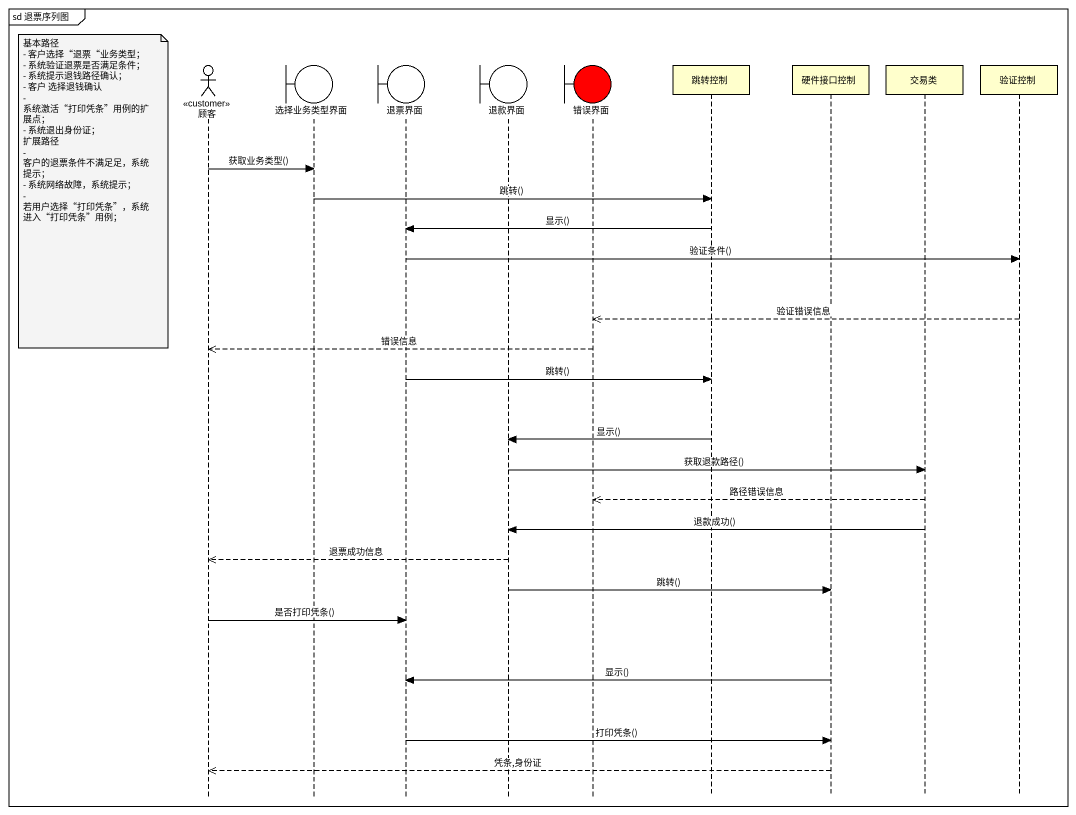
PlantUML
@startuml
mainframe sd 退票序列图
hide footbox
actor 顾客 <<customer>>
boundary 选择业务类型界面
boundary 退票界面
boundary 退款界面
boundary 错误界面 #FF0000
participant 跳转控制
participant 硬件接口控制
participant 交易类
participant 验证控制

顾客 -> 选择业务类型界面 : 获取业务类型()
note left of 顾客
  基本路径
  - 客户选择“退票“业务类型；
  - 系统验证退票是否满足条件；
  - 系统提示退钱路径确认；
  - 客户 选择退钱确认
  - 系统激活“打印凭条”用例的扩展点；
  - 系统退出身份证；
  扩展路径
  - 客户的退票条件不满足足，系统提示；
  - 系统网络故障，系统提示；
  - 若用户选择“打印凭条”，系统进入“打印凭条”用例；
end note
选择业务类型界面 -> 跳转控制 : 跳转()
跳转控制 -> 退票界面 : 显示()
退票界面 -> 验证控制 : 验证条件()
验证控制 -->> 错误界面 : 验证错误信息
错误界面 -->> 顾客 : 错误信息
退票界面 -> 跳转控制 : 跳转()
跳转控制 -> 退款界面 : 显示()
退款界面 -> 交易类 : 获取退款路径()
交易类 -->> 错误界面 : 路径错误信息
交易类 -> 退款界面 : 退款成功()
退款界面 -->> 顾客 : 退票成功信息
退款界面 -> 硬件接口控制 : 跳转()
顾客 -> 退票界面 : 是否打印凭条()
硬件接口控制 -> 退票界面 : 显示()
退票界面 -> 硬件接口控制 : 打印凭条()
硬件接口控制 -->> 顾客 : 凭条,身份证
@enduml
